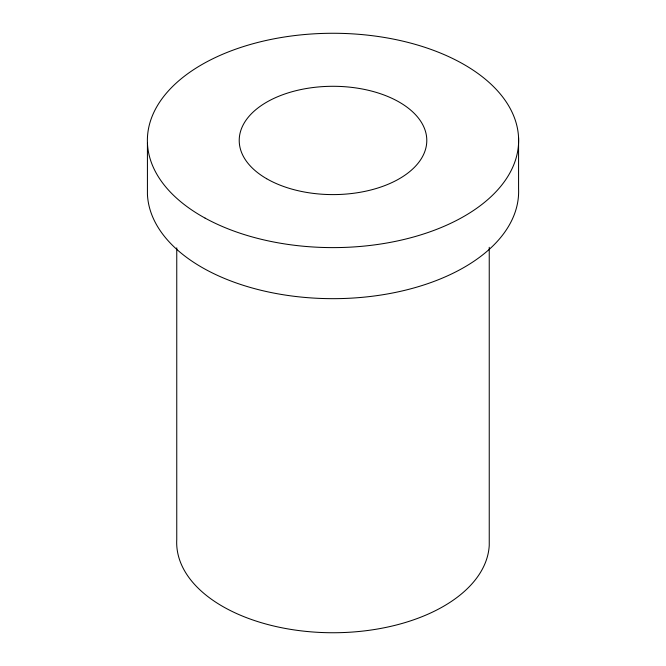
<?xml version="1.0" encoding="UTF-8"?>
<svg xmlns="http://www.w3.org/2000/svg" width="666" height="666" viewBox="0 0 666 666"><rect width="100%" height="100%" fill="white"/><g stroke="black" fill="none" stroke-linecap="round" stroke-linejoin="round"><path stroke-width="1" d="M518.573 137.729L518.573 188.778A185.631 107.176 0 0 1 337.695 298.634A185.631 107.176 0 0 1 147.427 194.206L147.427 143.148M489.244 247.302L489.244 545.346A156.319 90.251 0 0 1 328.063 632.7A156.319 90.251 0 0 1 176.756 539.643L176.756 247.835M205.103 218.115A185.631 107.176 0 0 0 513.461 165.551A185.631 107.176 0 0 0 280.436 37.654A185.631 107.176 0 0 0 205.103 218.115M266.675 178.729A93.789 54.154 0 0 0 423.601 154.454A93.789 54.154 0 0 0 308.724 88.137A93.789 54.154 0 0 0 266.675 178.729"/></g></svg>
